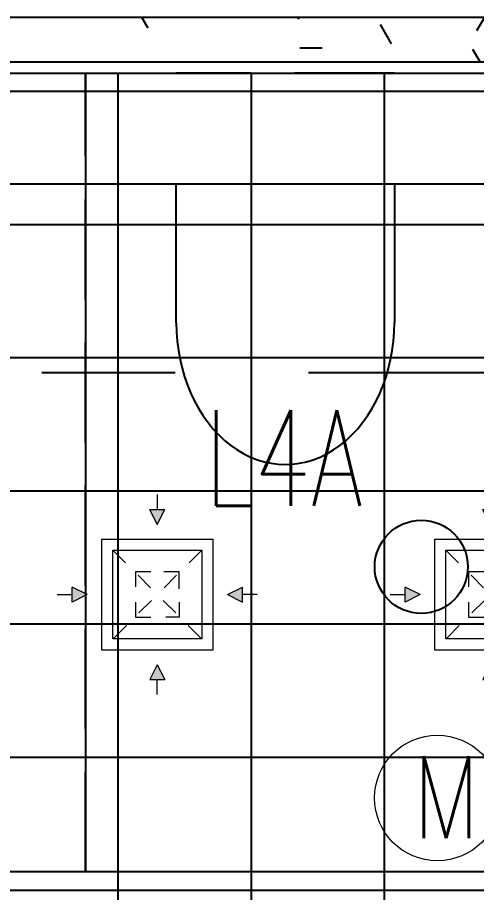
# Model space of a CAD drawing. Header units: millimetres. Extents: x -92759 to 184353, y -15225 to 86714.
# Drawn here: x 87973 to 89007, y 43770 to 45741 of the extents above; entities that cross this region are included whole.
import ezdxf

# ---------------------------------------------------------------- set-up
doc = ezdxf.new("R2010")
doc.units = ezdxf.units.MM
for name, pattern in [('Aligning Line', [3.2004, 1.6002, -1.6002]), ('IDA - Grid Line', [2100, 1200, -300, 300, -300]), ('IDA - Hidden 065', [322.5, 225, -97.5])]:
    doc.linetypes.add(name, pattern=pattern)
for name, color, linetype in [('0-1', 9, 'Continuous'), ('0-L4A', 1, 'Continuous'), ('A-_FLORPATT_H-1', 9, 'Continuous'), ('A-_WALL----_E', 8, 'Continuous'), ('A-_WALL----_H-1', 9, 'Continuous'), ('A-_WALLPRTN_E', 8, 'Continuous'), ('E-legend', 1, 'Continuous'), ('E-LIGHT----E', 1, 'Continuous'), ('M-_SANIFIXR_E', 9, 'Continuous')]:
    doc.layers.add(name, color=color, linetype=linetype)
doc.layers.add('A-_DETA----_E-3', color=1, linetype='IDA - Hidden 065', true_color=0xff0000)
doc.layers.add('S-_ANOTGRID_E-1', color=9, linetype='IDA - Grid Line', true_color=0x808080)
doc.layers.add('M-ACMV_EAG', color=7, linetype='Continuous', lineweight=25, true_color=0x999900)
doc.layers.add('M-ACMV_FCU-1', color=86, linetype='Continuous', lineweight=9)
doc.styles.add('Simplex', font='simplex_.ttf', dxfattribs={"width": 0.7, "height": 450})
doc.styles.add('T3', font='simplex.shx', dxfattribs={"width": 0.7, "height": 300})

# ---------------------------------------------------------------- blocks, each defined once
blk = doc.blocks.new('A$C3019c3af')
at = {"layer": 'A-_FLORPATT_H-1'}
h = blk.add_hatch(dxfattribs=at)
h.set_pattern_fill('FP_20', color=256, style=0, pattern_type=2)
h.set_pattern_definition([(0, (4499.36, 12875), (0, 300), []), (90, (4499.36, 12875), (-300, 2e-14), [])])
h.paths.add_polyline_path([(2625, 8825), (5425, 8825), (5425, 9725), (5575, 9725), (5575, 8825), (7375, 8825), (7375, 11875), (7175, 11875), (7175, 12525), (7375, 12525), (7375, 12875), (4525, 12875), (4525, 11075), (4375, 11075), (4375, 12875), (3252, 12875), (3252, 11839), (3207, 11839), (3207, 12875), (2625, 12875), (2626, 12525), (3125, 12525), (3125, 11875), (2625, 11875), (2625, 8842.8)])
at = {"layer": 'A-_WALL----_H-1'}
h = blk.add_hatch(dxfattribs=at)
h.set_pattern_fill('FP_8', color=256, style=0, pattern_type=2)
h.set_pattern_definition([(0, (-11670.95, 40338.29), (609.6, 152.4), [50.292, -406.908, 50.292, -406.908, -2438.4]), (0, (-11670.95, 40338.29), (609.6, 152.4), [-914.4, 50.292, -864.108, 50.292, -406.908, -1066.8]), (0, (-11670.95, 40338.29), (609.6, 152.4), [-2286, 50.292, -254.508, 50.292, -711.708]), (120, (-11442.35, 40414.49), (-436.7823, 451.7291), [50.292, -406.908, 50.292, -406.908, -2438.4]), (120, (-11442.35, 40414.49), (-436.7823, 451.7291), [-914.4, 50.292, -864.108, 50.292, -406.908, -1066.8]), (120, (-11442.35, 40414.49), (-436.7823, 451.7291), [-2286, 50.292, -254.508, 50.292, -711.708]), (240, (-11366.15, 40719.29), (-172.8177, -604.1291), [50.292, -406.908, 50.292, -406.908, -2438.4]), (240, (-11366.15, 40719.29), (-172.8177, -604.1291), [-914.4, 50.292, -864.108, 50.292, -406.908, -1066.8]), (240, (-11366.15, 40719.29), (-172.8177, -604.1291), [-2286, 50.292, -254.508, 50.292, -711.708])])
h.paths.add_polyline_path([(5343.2, 12900), (7375, 12900), (7375, 13000), (4275, 13000), (4275, 12900), (5101.5, 12900)])
h.paths.add_polyline_path([(2500, 12900), (3175, 12900), (3175, 13000), (2500, 13000)])
at = {"layer": 'A-_DETA----_E-3'}
for p, q in [((5425, 11075), (5425, 12875)), ((6120.6, 12875), (5629.4, 12875))]:
    blk.add_line(p, q, dxfattribs=at)
at = {"layer": 'A-_WALL----_E'}
blk.add_line((4500, 12900), (7375, 12900), dxfattribs=at)
at = {"layer": 'A-_WALLPRTN_E'}
for p, q in [((7400, 13000), (5101.5, 13000)), ((7375, 13000), (5101.5, 13000)), ((4525, 12875), (7375, 12875))]:
    blk.add_line(p, q, dxfattribs=at)
at = {"layer": 'M-_SANIFIXR_E'}
for p, q in [((4525, 12875), (5425, 12875)), ((5425, 12875), (6325, 12875)), ((5425, 12875), (5425, 11075)), ((4525, 12625), (5425, 12625)), ((5425, 12625), (6325, 12625)), ((5629.4, 12313.1), (5629.4, 12625)), ((6120.6, 12625), (6120.6, 12313.1)), ((5425, 11075), (4525, 11075)), ((6325, 11075), (5425, 11075))]:
    blk.add_line(p, q, dxfattribs=at)
blk.add_ellipse((5875, 12313.1), major_axis=(0, 320), ratio=0.767386, start_param=1.570796, end_param=4.712389, dxfattribs=at)
at = {"layer": 'S-_ANOTGRID_E-1'}
blk.add_line((-38173.1, 12200), (13784.7, 12200), dxfattribs=at)
blk = doc.blocks.new('L4A')
at = {"layer": 'E-legend', "lineweight": 25}
blk.add_circle((-125762, -60174.4), 104.9, dxfattribs=at)
at = {"layer": 'E-legend', "lineweight": 25, "style": 'Simplex', "width": 0.7}
blk.add_text('L4A', height=215.69, dxfattribs=at).set_placement((-126249.9, -60037.3))
blk = doc.blocks.new('MOTION SENSOR S')
at = {"layer": 'E-LIGHT----E', "lineweight": 13}
blk.add_circle((0, 0), 141.3, dxfattribs=at)
at = {"layer": 'E-LIGHT----E', "lineweight": 13, "style": 'T3', "width": 0.8}
for s, height, p in [('S', 200, (123.5, 111.6)), ('M', 184.5, (-55.8, -90.3))]:
    blk.add_text(s, height=height, dxfattribs=at).set_placement(p)
blk = doc.blocks.new('EL_B8_L2_R4')
at = {"layer": '0-L4A'}
blk.add_blockref('L4A', (124343.2, 25336.9), dxfattribs=at)
at = {"layer": 'E-LIGHT----E', "color": 2}
blk.add_blockref('MOTION SENSOR S', (-1382.7, -35358.3), dxfattribs=at)
blk = doc.blocks.new('A$C8e78aa09')
at = {"layer": 'M-ACMV_EAG', "lineweight": 5}
h = blk.add_hatch(color=256, dxfattribs=at)
h.dxf.hatch_style = 1
h.paths.add_polyline_path([(16.8, 191.6), (-16.8, 191.6), (0, 158)])
h = blk.add_hatch(color=256, dxfattribs=at)
h.dxf.hatch_style = 1
h.paths.add_polyline_path([(-191.6, 16.8), (-191.6, -16.8), (-158, 0)])
h = blk.add_hatch(color=256, dxfattribs=at)
h.dxf.hatch_style = 1
h.paths.add_polyline_path([(158, 0), (191.6, -16.8), (191.6, 16.8)])
h = blk.add_hatch(color=256, dxfattribs=at)
h.dxf.hatch_style = 1
h.paths.add_polyline_path([(0, -158), (-16.8, -191.6), (16.8, -191.6)])
for p, q in [((0, 225.2), (0, 191.6)), ((-16.8, 191.6), (16.8, 191.6)), ((0, 158), (-16.8, 191.6)), ((-16.8, 191.6), (16.8, 191.6)), ((0, 158), (16.8, 191.6)), ((-225.2, 0), (-191.6, 0)), ((-191.6, -16.8), (-191.6, 16.8)), ((-158, 0), (-191.6, 16.8)), ((-191.6, -16.8), (-191.6, 16.8)), ((-158, 0), (-191.6, -16.8)), ((158, 0), (191.6, 16.8)), ((158, 0), (191.6, -16.8)), ((191.6, -16.8), (191.6, 16.8)), ((191.6, -16.8), (191.6, 16.8)), ((225.2, 0), (191.6, 0)), ((0, -158), (-16.8, -191.6)), ((0, -158), (16.8, -191.6)), ((-16.8, -191.6), (16.8, -191.6)), ((-16.8, -191.6), (16.8, -191.6)), ((0, -225.2), (0, -191.6))]:
    blk.add_line(p, q, dxfattribs=at)
at = {"layer": 'M-ACMV_EAG', "linetype": 'Aligning Line', "lineweight": 5, "ltscale": 25}
for p, q in [((-100, 100), (100, -100)), ((100, 100), (-100, -100))]:
    blk.add_line(p, q, dxfattribs=at)
at = {"layer": 'M-ACMV_EAG', "lineweight": 5}
for points in [[(-125, 125), (125, 125), (125, -125), (-125, -125)], [(-100, 100), (100, 100), (100, -100), (-100, -100)]]:
    blk.add_lwpolyline(points, close=True, dxfattribs=at)
for points in [[(-14.9, 51.2), (-49.1, 51.2), (-49.1, 17.1)], [(49.1, 12.8), (49.1, 51.2), (14.9, 51.2)], [(-49.1, -17.1), (-49.1, -51.2), (-14.9, -51.2)], [(49.1, -17.1), (49.1, -51.2), (19.2, -51.2)]]:
    blk.add_lwpolyline(points, dxfattribs=at)
blk = doc.blocks.new('ACMV_B8_L2')
at = {"layer": 'M-ACMV_EAG', "lineweight": 5}
for p in [(148951.3, -61274.7), (149701.3, -61274.7)]:
    blk.add_blockref('A$C8e78aa09', p, dxfattribs=at)

msp = doc.modelspace()

# ---------------------------------------------------------------- block references
at = {"layer": '0-1'}
msp.add_blockref('A$C3019c3af', (82701.1, 32741.2), dxfattribs=at)
at = {"layer": 'E-legend', "color": 7}
msp.add_blockref('EL_B8_L2_R4', (90301.1, 79341.2), dxfattribs=at)
at = {"layer": 'M-ACMV_FCU-1'}
msp.add_blockref('ACMV_B8_L2', (-60663.6, 105715.9), dxfattribs=at)

doc.saveas('drawing.dxf')
